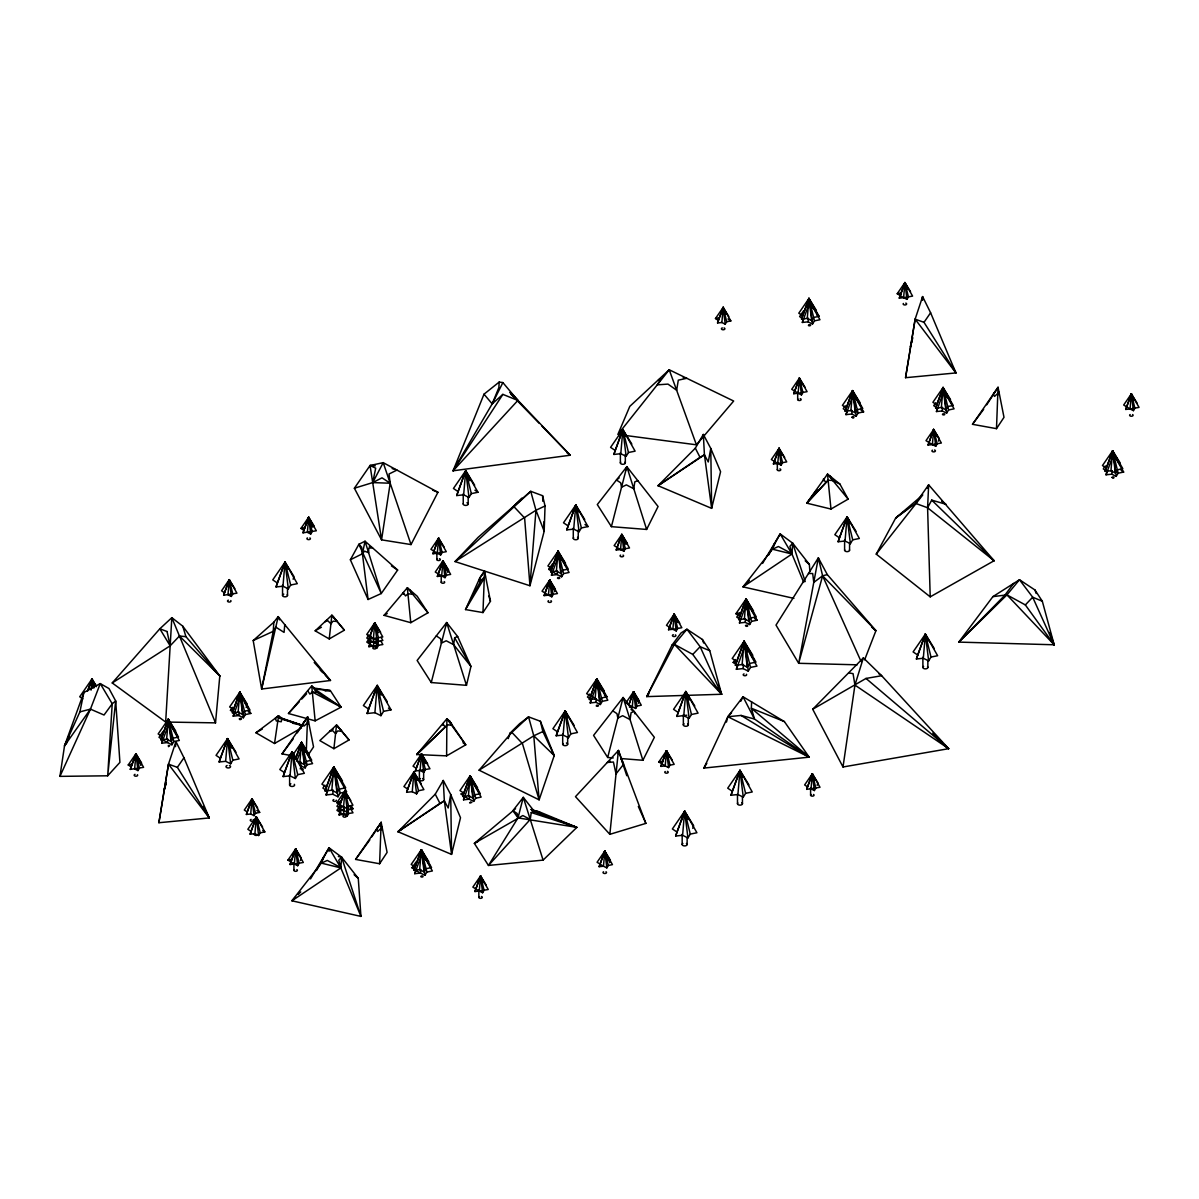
<?xml version="1.0" encoding="UTF-8"?>
<svg xmlns="http://www.w3.org/2000/svg" width="1199" height="1199" viewBox="0 0 1199 1199"><rect width="100%" height="100%" fill="white"/><g stroke="black" fill="none" stroke-linecap="round" stroke-linejoin="round"><path stroke-width="1.5" d="M446.613 755.865L446.897 718.756L416.772 754.531L446.613 755.865L465.752 744.819L449.415 720.944L446.897 718.756L465.752 744.819L462.979 742.706M545.05 505.963L544.181 531.247L529.958 585.741L455.05 561.567L478.056 537.407L530.737 491.305L542.592 495.697L545.05 505.963L535.968 510.249L455.05 561.567L530.737 491.305L535.968 510.249L544.181 531.247L543.761 521.895M306.315 750.814L307.588 716.867L282.035 753.901L290.608 755.445M379.603 863.745L381.162 822.364L355.593 859.413L379.603 863.745L387.097 852.414L381.162 822.364L371.81 836.827M482.972 612.569L484.531 571.189L479.72 578.158L465.512 609.572L482.972 612.569L490.466 601.239L484.531 571.189L479.72 578.158L481.054 580.301L465.512 609.572L485.49 576.045M996.489 428.657L998.048 387.277L972.494 424.311L996.489 428.657L1003.998 417.327L998.048 387.277L986.732 404.797M751.608 701.925L751.338 708.234L754.471 719.01L809.16 757.154L703.903 768.079L727.853 716.717L743.035 696.769L784.401 721.603L809.16 757.154L727.853 716.717L726.459 722.083M930.214 596.847L927.591 507.762L928.655 484.816L994.091 560.742L930.214 596.847L876.244 554.118L895.713 517.998L922.795 494.917L876.244 554.118M499.189 382.061L484.006 394.186L453.087 470.787L517.878 400.436L502.876 382.586L499.189 382.061L498.874 387.592L492.189 403.868L453.087 470.787L570.214 455.23L510.444 392.508M165.657 722.038L171.832 617.68L182.758 626.178L219.807 675.966L215.52 722.862L165.657 722.038L112.241 682.965L159.842 628.786L171.832 617.68L215.52 722.862M273.837 622.206L273.237 631.333L261.637 689.02L330.519 680.492L278.183 616.631L273.837 622.206L253.199 640.536L261.637 689.02L278.183 616.631L279.532 619.868M762.579 563.41L780.144 533.885L792.689 543.177L791.969 554.013L803.75 582.429M535.968 510.249L529.958 585.741L524.622 518.013L514.056 506.787L512.033 507.806L521.82 498.125M91.034 690.129L91.978 678.994L96.475 686.248M225.637 761.305L219.132 762.009L220.346 758.263L216.045 755.355L227.57 738.644L232.846 760.196L230.658 763.793L225.637 761.305L227.57 738.644L236.008 752.268M246.2 707.515L247.279 704.203L239.83 692.168L238.121 712.176L242.558 714.379L244.491 711.202L250.006 710.078L239.83 692.168L229.653 706.93L233.445 709.493L232.381 712.806L239.245 712.011L238.946 715.563L243.382 717.751L245.33 714.574L239.83 692.168L233.445 709.493M240.34 699.212L240.654 695.555L243.457 700.066M250.711 813.986L246.38 814.466L247.189 811.963L244.326 810.029L252 798.894L255.537 813.252L254.068 815.65L250.711 813.986L252 798.894L257.635 807.961M254.922 833.68L250.126 834.189L251.011 831.417L247.848 829.288L256.346 816.954L260.243 832.855L258.624 835.508L254.922 833.68L256.346 816.954L262.566 827.01M282.964 586.221L276.055 586.955L277.344 582.969L272.758 579.881L285.017 562.106L290.653 585.022L288.315 588.859L282.964 586.221L285.017 562.106L293.995 576.599L293.141 579.252M314.288 526.346L308.668 517.264L307.379 532.371L310.721 534.02L312.19 531.622L308.668 517.264L300.979 528.399L303.842 530.333L303.032 532.836L316.341 530.782L308.668 517.264L303.842 530.333M290.038 775.843L283.129 776.592L284.418 772.591L279.832 769.518L292.106 751.743L297.727 774.659L295.389 778.496L290.038 775.843L292.106 751.743L301.084 766.221L300.215 768.889M293.425 754.141L301.563 742.331L311.74 760.241L306.24 761.365L304.291 764.542L299.855 762.339L301.563 742.331L309.012 754.366M294.355 864.059L290.023 864.524L295.643 848.952L303.332 862.471L294.355 864.059L287.955 860.088L295.643 848.952L299.165 863.31L297.697 865.708L294.355 864.059L295.643 848.952L301.264 858.034L300.454 860.537M342.509 780.954L333.817 766.91L331.823 790.276L336.994 792.839L339.272 789.122L345.702 787.818L333.817 766.91L321.932 784.146L326.368 787.129L325.109 790.995L333.142 790.081L332.782 794.233L337.968 796.78L340.231 793.079L333.817 766.91L326.368 787.129M348.594 806.088L352.941 805.203L344.907 791.085L343.573 806.867L347.066 808.591L348.594 806.088L344.907 791.085L336.889 802.716L343.573 806.867L339.032 807.347L344.907 791.085L350.797 800.572M343.918 806.912L343.618 810.434L347.125 812.158L348.654 809.655L347.83 806.313M347.83 810.359L348.654 813.701L347.125 816.204L343.618 814.481L344.068 809.22M373.414 638.602L368.887 639.097L374.762 622.821L382.796 636.954L373.414 638.602L366.744 634.466L374.762 622.821L378.449 637.838L376.921 640.341L373.414 638.602L374.762 622.821L380.638 632.308M377.685 638.063L378.509 641.39L376.966 643.908L373.474 642.169L373.773 638.662M377.28 640.446L378.509 645.452L376.966 647.955L373.474 646.216L373.773 642.709M374.897 712.686L367.089 713.525L368.558 709.029L363.387 705.537L377.22 685.498L383.56 711.352L380.922 715.668L374.897 712.686L377.22 685.498L387.337 701.835M412.246 791.7L406.611 792.314L407.66 789.062L403.928 786.544L413.925 772.066L418.496 790.74L416.593 793.858L412.246 791.7L413.925 772.066L421.239 783.876M437.305 553.279L432.974 553.758L438.594 538.171L446.283 551.69L437.305 553.279L430.921 549.322L438.594 538.171L442.131 552.544L440.662 554.942L437.305 553.279L438.594 538.171L444.229 547.254M441.667 576L437.335 576.464L442.956 560.892L450.644 574.411L441.667 576L435.267 572.028L442.956 560.892L446.478 575.265L445.009 577.663L441.667 576L442.956 560.892L448.576 569.975L447.767 572.478M463.653 494.812L456.729 495.562L458.018 491.56L453.447 488.473L465.707 470.697L471.327 493.628L468.989 497.45L463.653 494.812L465.707 470.697L474.684 485.19M477.592 787.833L470.143 775.813L468.434 795.821L472.856 798.009L474.804 794.832L480.304 793.708L470.143 775.813L459.966 790.561L463.758 793.124L462.694 796.436L469.558 795.641L469.259 799.193L473.695 801.397L475.628 798.219L470.143 775.813L463.758 793.124M470.503 784.686L470.967 779.2L478.416 791.22M479.27 891.082L474.939 891.546L480.559 875.974L488.233 889.493L479.27 891.082L472.871 887.11L480.559 875.974L484.081 890.332L482.612 892.73L479.27 891.082L480.559 875.974L486.18 885.057M548.453 595.154L544.121 595.618L549.741 580.046L557.43 593.565L548.453 595.154L542.053 591.182L549.741 580.046L553.264 594.404L551.795 596.802L548.453 595.154L549.741 580.046L555.362 589.129L554.552 591.632M573.707 529.134L566.797 529.883L568.086 525.881L563.5 522.794L575.775 505.019L581.395 527.935L579.057 531.771L573.707 529.134L575.775 505.019L584.737 519.512M563.11 735.047L556.201 735.796L557.49 731.795L552.919 728.707L565.179 710.932L570.799 733.863L568.461 737.685L563.11 735.047L565.179 710.932L574.156 725.425M595.109 698.927L589.368 699.542L596.817 678.919L602.318 701.325L600.369 704.502L595.933 702.314L596.233 698.747L586.641 693.666L596.817 678.919L606.994 696.829L601.478 697.938L599.545 701.115L595.109 698.927L596.817 678.919L604.266 690.954M620.797 453.702L613.873 454.436L615.162 450.449L610.591 447.362L622.851 429.587L628.471 452.503L626.133 456.339L620.797 453.702L622.851 429.587L631.828 444.08M620.542 549.562L616.211 550.026L621.831 534.454L629.52 547.973L620.542 549.562L614.143 545.59L621.831 534.454L625.353 548.812L623.885 551.21L620.542 549.562L621.831 534.454L627.452 543.537M608.298 865.483L612.449 864.629L604.776 851.125L603.487 866.233L606.829 867.881L608.298 865.483L604.776 851.125L597.087 862.261L603.487 866.233L599.14 866.697L604.776 851.125L610.396 860.193L609.587 862.695M638.408 703.288L639.217 700.786L633.597 691.703L632.308 706.811L635.65 708.459L637.119 706.061L633.597 691.703L626.867 701.445M672.864 629.295L668.532 629.76L674.153 614.188L681.841 627.706L672.864 629.295L666.479 625.323L674.153 614.188L677.675 628.546L676.221 630.944L672.864 629.295L674.153 614.188L679.788 623.27M670.016 765.172L674.183 764.333L666.494 750.814L665.205 765.921L668.562 767.585L670.016 765.172L666.494 750.814L658.821 761.95L665.205 765.921L660.874 766.386L666.494 750.814L672.129 759.896M694.806 706.061L685.828 691.568L683.775 715.683L689.11 718.321L691.448 714.484L685.828 691.568L673.568 709.343L678.139 712.431L676.85 716.417L686.847 715.203M721.873 322.501L717.542 322.966L718.351 320.463L715.488 318.529L723.162 307.394L726.684 321.752L725.23 324.165L721.873 322.501L723.162 307.394L728.782 316.476M682.591 835.283L675.666 836.033L676.97 832.031L672.384 828.959L684.644 811.183L690.279 834.099L687.941 837.936L682.591 835.283L684.644 811.183L693.622 825.661L692.767 828.329M753.542 610.98L746.093 598.96L744.384 618.969L748.82 621.157L750.754 617.98L756.269 616.856L746.093 598.96L735.916 613.708L739.708 616.271L738.644 619.583L745.508 618.789L745.208 622.356L749.645 624.544L751.578 621.367L746.093 598.96L739.708 616.271M746.288 609.662L746.917 602.348L757.094 620.243L751.578 621.367M752.807 655.298L744.099 641.255L742.106 664.621L747.292 667.184L749.555 663.467L755.984 662.163L744.099 641.255L732.214 658.491L736.651 661.473L735.407 665.34L743.425 664.426L743.08 668.577L748.251 671.125L750.514 667.423L744.099 641.255L736.651 661.473M737.91 794.517L731 795.252L732.289 791.265L727.718 788.178L739.978 770.402L745.598 793.318L743.26 797.155L737.91 794.517L739.978 770.402L748.955 784.895M777.761 463.488L773.415 463.953L779.05 448.381L786.724 461.9L777.761 463.488L771.362 459.517L779.05 448.381L782.572 462.739L781.104 465.137L777.761 463.488L779.05 448.381L784.671 457.463M798.114 393.257L793.783 393.722L799.403 378.15L807.092 391.668L798.114 393.257L791.73 389.285L799.403 378.15L802.925 392.508L801.472 394.921L798.114 393.257L799.403 378.15L805.024 387.232M816.414 310.466L808.965 298.446L807.257 318.454L811.693 320.643L813.626 317.465L819.142 316.341L808.965 298.446L798.789 313.194L802.596 315.757L801.517 319.069L808.396 318.275L808.081 321.827L812.517 324.03L814.466 320.837L808.965 298.446L802.596 315.757M817.133 785.36L817.943 782.857L812.322 773.775L811.034 788.882L814.376 790.546L815.845 788.148L812.322 773.775L804.634 784.925L807.512 786.859L806.702 789.362L820.011 787.293L812.322 773.775L807.512 786.859M846.224 407.945L842.417 405.382L852.594 390.634L858.094 413.026L856.161 416.203L851.725 414.015L852.024 410.463L845.145 411.257L852.594 390.634L860.043 402.654M852.954 399.492L853.433 394.006L860.882 406.026M845.025 541.019L838.116 541.768L839.405 537.781L834.834 534.694L847.094 516.919L852.714 539.835L850.376 543.672L845.025 541.019L847.094 516.919L856.071 531.397M903.611 297.697L899.28 298.161L904.9 282.589L912.589 296.108L903.611 297.697L897.227 293.725L904.9 282.589L908.437 296.947L906.969 299.345L903.611 297.697L904.9 282.589L910.536 291.672M932.387 444.604L928.056 445.084L933.676 429.497L941.365 443.016L932.387 444.604L926.003 440.647L933.676 429.497L937.198 443.87L935.745 446.268L932.387 444.604L933.676 429.497L939.297 438.579L938.487 441.082M950.522 399.582L943.073 387.547L941.365 407.555L945.801 409.758L947.75 406.566L953.25 405.457L943.073 387.547L932.897 402.309L936.704 404.857L935.625 408.185L942.504 407.39L942.189 410.942L946.625 413.13L948.574 409.953L943.073 387.547L936.704 404.857M923.305 658.251L916.396 659L917.685 654.999L913.098 651.926L925.373 634.136L930.994 657.067L928.655 660.889L923.305 658.251L925.373 634.136L934.336 648.629M1120.091 462.814L1112.642 450.794L1110.933 470.802L1115.37 472.991L1117.318 469.813L1122.819 468.689L1112.642 450.794L1102.466 465.542L1106.272 468.105L1105.193 471.417L1112.072 470.622L1111.773 474.175L1116.194 476.378L1118.142 473.185L1112.642 450.794L1106.272 468.105M1113.167 457.823L1113.481 454.166L1119.986 464.687M1130.072 408.979L1125.741 409.444L1131.361 393.872L1139.05 407.39L1130.072 408.979L1123.688 405.007L1131.361 393.872L1134.898 408.245L1133.43 410.643L1130.072 408.979L1131.361 393.872L1136.997 402.954M284.762 624.649L284.073 632.398L275.785 627.137L273.237 631.333L253.199 640.536M175.489 746.647L175.953 741.596L183.957 757.768L209.27 817.943L158.897 822.724L168.489 764.168L175.953 741.596M922.286 299.945L922.601 296.588L930.604 312.759L955.918 372.934L905.545 377.7L915.137 319.159L922.601 296.588L922.601 300.23M609.841 834.324L618.429 750.484L575.49 796.646L609.841 834.324L645.871 823.383L618.429 750.484L618.429 754.126M329.23 638.932L331.883 615.192L344.383 630.179L329.23 638.932L315.172 630.824L331.883 615.192L344.383 630.179M333.892 748.701L336.544 724.96L349.044 739.948L333.892 748.701L319.833 740.592L336.544 724.96L349.044 739.948M479.3 581.47L479.72 578.158M454.646 637.733L470.937 666.434L453.642 644.657L454.646 637.733L457.673 636.579L470.937 666.434L466.471 685.333L431.25 682.546L417.132 660.454L446.672 622.566L457.673 636.579M531.217 809.355L534.289 811.363L523.289 797.35L517.998 817.898L488.458 865.453L530.258 819.442L531.247 812.517L534.289 811.363L576.869 827.385L543.087 860.118L488.458 865.453L474.354 843.362L515.57 808.666M280.026 718.666L281.915 718.276L281.24 721.768L276.28 720.959L275.41 718.126L278.603 715.743L255.927 732.769L274.526 743.5L278.603 715.743L281.915 718.276L302.972 725.47M843.002 766.985L854.932 685.094L863.37 657.876L881.655 675.726L948.664 748.686L843.002 766.985L812.712 709.253L863.37 657.876M59.95 776.367L64.521 745.823L83.855 692.527L100.251 683.595L109.004 688.556L115.689 700.98L119.915 762.384L107.685 775.798L59.95 776.367L90.45 709.134L100.251 683.595L112.226 703.783L107.685 775.798L115.689 700.98L112.226 703.783L104.028 715.024L90.45 709.134L79.913 711.861L64.521 745.823L66.799 742.885M158.897 822.724L168.489 764.168L177.362 767.345L209.27 817.943L203.44 806.507M905.545 377.7L915.137 319.159L924.009 322.336L955.918 372.934L952.591 366.399M79.913 711.861L83.855 692.527M354.379 488.233L372.724 482.598L375.692 468.18L370.056 465.497L354.379 488.233L381.567 539.85L411.017 544.571L437.95 492.264L383.2 462.649L370.056 465.497L381.567 539.85L390.185 483.227L389.031 474.01L396.959 470.083L392.163 468.569M350.363 559.783L362.413 553.758L365.036 541.214L397.633 570.05L381.267 593.52L368.078 599.5L350.363 559.783L358.876 544.286L365.036 541.214L381.267 593.52L358.876 544.286L361.618 547.149L368.078 599.5M445.893 625.698L446.672 622.566L466.471 685.333M626.043 469.813L626.837 466.666L658.071 506.503L646.621 529.448L611.4 526.661L597.297 504.569L626.837 466.666L646.621 529.448M431.25 682.546L446.672 622.566M611.4 526.661L626.837 466.666M613.244 757.933L607.683 757.483L623.12 697.503L654.369 737.325L642.904 760.286L620.662 758.517M166.976 724.421L168.34 719.19L175.788 731.21M226.686 742.031L227.57 738.644L239.096 758.922L232.846 760.196M238.466 697.398L239.83 692.168L242.663 698.987M284.088 565.703L285.017 562.106L297.292 583.673L290.653 585.022M307.843 520.426L308.668 517.264L312.789 527.185M291.162 755.34L292.106 751.743L304.366 773.31L297.727 774.659M300.664 745.823L301.563 742.331L304.411 749.15M294.819 852.099L295.643 848.952L298.401 855.561M437.785 541.334L438.594 538.171L441.352 544.796M468.779 781.044L470.143 775.813L473.68 784.341M548.498 584.782L549.741 580.046L553.863 589.968M595.903 682.411L596.817 678.919L601.778 690.849M665.67 753.976L666.494 750.814L669.252 757.438M684.884 695.165L685.828 691.568L698.088 713.135L691.448 714.484M808.051 301.923L808.965 298.446L811.798 305.265M778.226 451.528L779.05 448.381L781.793 454.991M683.715 814.78L684.644 811.183L696.919 832.75L690.279 834.099M798.579 381.312L799.403 378.15L802.161 384.774M846.149 520.516L847.094 516.919L859.353 538.486L852.714 539.835M811.498 776.937L812.322 773.775L815.08 780.399M942.159 391.039L943.073 387.547L945.906 394.366M932.852 432.659L933.676 429.497L936.434 436.121M924.429 637.748L925.373 634.136L937.633 655.718L930.994 657.067M1111.743 454.271L1112.642 450.794L1116.194 459.307M1130.132 398.608L1131.361 393.872L1134.119 400.496M166.166 782.752L163.723 791.655L166.256 782.962M912.814 337.743L910.371 346.646L911.884 341.43M508.256 738.644L509.845 733.368L519.632 723.686L528.549 716.867L540.404 721.273L554.238 755.55L539.13 799.838L479.09 770.178L511.868 732.364L528.549 716.867L533.78 735.811L539.13 799.838L522.434 743.575L511.868 732.364L509.845 733.368M131.096 766.895L128.233 764.962L135.922 753.826L143.595 767.345L130.286 769.398L135.922 753.826L141.542 762.909L140.733 765.412M160.891 739.813L168.34 719.19L178.516 737.085L173.016 738.209L171.067 741.387L166.631 739.198L160.891 739.813L168.34 719.19L171.172 726.009M161.97 736.501L158.163 733.938L168.34 719.19L173.84 741.596L171.907 744.774L167.47 742.571L161.73 743.2L162.794 739.888L159.002 737.325L163.064 731.42M224.453 592.741L221.575 590.807L229.264 579.672L236.937 593.175L223.628 595.244L229.264 579.672L234.884 588.739M234.285 712.865L238.946 715.563L233.206 716.178L234.285 712.865L230.478 710.303L232.516 707.35M381.072 637.373L382.856 640.506L368.947 642.664L369.787 640.041L366.789 638.033L368.797 635.11M381.072 641.42L382.856 644.552L368.947 646.711L369.787 644.103L366.789 642.079L368.797 639.172M332.782 794.233L326.083 794.952L327.342 791.07L322.906 788.088L324.884 785.21M339.931 808.306L343.618 810.434L339.092 810.914L339.931 808.306L336.934 806.283L340.951 800.467M350.318 808.111L353.001 812.817L339.092 814.96L339.931 812.352L336.934 810.329L339.946 805.968M416.218 768.289L413.056 766.161L421.508 753.901L429.961 768.769L415.319 771.032L421.508 753.901L427.698 763.898M414.989 866.997L411.197 864.434L421.374 849.686L426.874 872.078L424.926 875.255L420.489 873.067L420.789 869.515L413.925 870.309L421.374 849.686L428.822 861.706M415.828 870.369L420.489 873.067L414.749 873.681L415.828 870.369L412.021 867.806L416.098 861.916M464.583 796.511L469.259 799.193L463.518 799.823L464.583 796.511L460.791 793.948L463.548 793.378M551.705 568.506L547.913 565.943L558.09 551.195L563.575 573.602L561.642 576.779L557.205 574.591L557.505 571.024L550.641 571.818L558.09 551.195L565.538 563.23M552.544 571.893L557.205 574.591L551.465 575.205L552.544 571.893L548.737 569.33L552.814 563.425M595.933 702.314L590.193 702.929L591.272 699.616L587.465 697.054L589.503 694.101M808.081 321.827L802.341 322.456L803.42 319.129L799.613 316.581L803.69 310.676M745.208 622.356L739.468 622.97L740.547 619.658M743.08 668.577L736.366 669.297L737.625 665.415L733.188 662.433L735.167 659.555M851.725 414.015L845.984 414.629L847.049 411.317L843.257 408.754L845.295 405.802M942.189 410.942L936.449 411.557L937.528 408.245L933.736 405.682L935.76 402.729M1111.773 474.175L1106.033 474.804L1107.097 471.477L1103.305 468.929L1105.328 465.976M90.854 682.276L91.978 678.994L96.355 686.697M166.586 724.301L168.34 719.19L168.834 722.802M228.08 583.089L229.264 579.672L231.317 584.632M237.492 698.987L239.83 692.168L242.558 714.379M283.893 565.388L285.017 562.106L287.82 568.821M226.386 742.076L227.57 738.644L231.497 748.131M250.831 802.311L252 798.894L259.688 812.397L255.537 813.252M255.237 820.206L256.346 816.954L264.844 831.911L260.243 832.855M290.413 756.659L292.106 751.743L294.894 758.457M300.409 745.748L301.563 742.331L307.064 764.737L305.131 767.915L300.694 765.726L300.994 762.174L299.855 762.339M294.474 852.384L295.643 848.952L296.078 852.129M373.713 625.893L374.762 622.821L377.64 629.745M374.328 693.921L377.22 685.498L391.054 709.823L383.56 711.352M437.425 541.603L438.594 538.171L440.662 554.942M441.202 566.048L442.956 560.892L447.077 570.829M419.845 758.757L421.508 753.901L425.48 763.463M467.805 782.632L470.143 775.813L472.856 798.009M556.336 556.306L558.09 551.195L568.266 569.105L562.751 570.214L560.817 573.392L556.381 571.204L558.09 551.195L560.922 558.015M547.973 585.187L549.741 580.046L551.795 596.802M621.726 432.869L622.851 429.587L635.11 451.154L628.471 452.503M620.063 539.595L621.831 534.454L625.953 544.376M563.485 715.863L565.179 710.932L577.438 732.514L570.799 733.863M721.993 310.826L723.162 307.394L730.85 320.912L726.684 321.752M595.648 682.336L596.817 678.919L599.545 701.115M631.828 696.844L633.597 691.703L641.285 705.222L637.119 706.061M603.007 856.266L604.776 851.125L608.897 861.047M807.212 303.557L808.965 298.446L811.693 320.643M684.704 694.85L685.828 691.568L689.32 699.976M665.325 754.246L666.494 750.814L668.562 767.585M777.866 451.813L779.05 448.381L781.104 465.137M681.272 821.03L682.396 817.748M683.52 814.466L684.644 811.183L688.136 819.576M851.44 394.036L852.594 390.634L862.77 408.529L857.27 409.653L855.322 412.831L850.885 410.628L852.594 390.634L856.146 399.147M903.147 287.73L904.9 282.589L907.658 289.214M738.854 773.685L739.978 770.402L752.238 791.969L745.598 793.318M845.969 520.201L847.094 516.919L849.881 523.633M941.904 390.964L943.073 387.547L943.568 391.159M932.507 432.929L933.676 429.497L935.745 446.268M924.234 637.433L925.373 634.136L928.161 640.865M1129.608 399.027L1131.361 393.872L1131.796 397.064M1111.473 454.196L1112.642 450.794L1115.37 472.991M87.797 690.594L91.978 678.994L94.781 685.723M130.286 769.398L135.922 753.826L140.043 763.748M161.73 743.2L169.179 722.577L176.628 734.597M223.628 595.244L229.264 579.672L232.786 594.03L231.317 596.428L227.975 594.779L229.264 579.672L231.317 596.428M276.055 586.955L285.017 562.106L288.315 588.859M232.381 712.806L239.83 692.168M233.206 716.178L240.654 695.555L250.831 713.45L245.33 714.574M219.132 762.009L227.57 738.644L230.658 763.793M303.032 532.836L308.668 517.264L309.087 520.441M246.38 814.466L252 798.894L254.068 803.855M250.126 834.189L256.346 816.954L259.014 823.368M283.129 776.592L292.106 751.743L295.389 778.496M295.359 759.522L301.563 742.331L302.058 745.943M296.812 761.185L302.403 745.718L309.852 757.738M368.887 639.097L374.762 622.821L376.921 640.341M368.947 642.664L371.3 636.144M290.023 864.524L295.643 848.952L297.697 865.708M368.947 646.711L370.701 641.825M325.109 790.995L333.817 766.91L337.878 776.682M326.083 794.952L334.791 770.852L340.591 780.219M367.089 713.525L377.22 685.498L381.222 695.12M339.032 807.347L344.907 791.085L347.785 797.994M339.092 810.914L340.861 806.028M432.974 553.758L438.594 538.171M339.092 814.96L340.861 810.089M456.729 495.562L465.707 470.697L477.966 492.264L471.327 493.628M437.335 576.464L442.956 560.892L443.39 564.085M406.611 792.314L413.925 772.066L423.906 789.631L418.496 790.74M415.319 771.032L421.508 753.901L425.39 769.698L423.772 772.351L420.085 770.522L421.508 753.901L423.772 772.351M413.925 870.309L421.374 849.686L431.55 867.581L426.035 868.705L424.101 871.883L419.665 869.695L421.374 849.686L425.615 859.908M414.749 873.681L422.198 853.059L429.647 865.079M462.694 796.436L470.143 775.813M463.518 799.823L470.967 779.2L481.144 797.095L475.628 798.219M550.641 571.818L558.09 551.195L560.817 573.392M566.797 529.883L575.775 505.019L588.035 526.586L581.395 527.935M544.121 595.618L549.741 580.046L549.741 585.322M551.465 575.205L558.914 554.582L566.363 566.602M613.873 454.436L622.851 429.587L625.653 436.301M474.939 891.546L480.559 875.974L483.302 882.584M616.211 550.026L621.831 534.454L623.885 551.21M556.201 735.796L565.179 710.932L567.966 717.661M717.542 322.966L723.162 307.394L725.92 314.018M589.368 699.542L596.817 678.919M590.193 702.929L597.027 684.015M628.591 705.552L633.597 691.703L637.718 701.625M668.532 629.76L674.153 614.188L677.6 622.461M599.14 866.697L604.776 851.125L605.195 854.302M801.517 319.069L808.965 298.446M802.341 322.456L809.79 301.818L817.238 313.853M676.85 716.417L685.828 691.568L689.11 718.321M793.783 393.722L799.403 378.15L799.838 381.342M660.874 766.386L666.494 750.814M773.415 463.953L779.05 448.381M738.644 619.583L746.093 598.96L750.334 609.182M739.468 622.97L746.917 602.348L748.88 607.069M735.407 665.34L744.099 641.255L748.161 651.027M675.666 836.033L684.644 811.183L687.941 837.936M736.366 669.297L745.074 645.197L747.007 648.329M845.145 411.257L852.594 390.634L855.322 412.831M845.984 414.629L853.433 394.006L863.61 411.901L858.094 413.026M899.28 298.161L904.9 282.589L906.969 299.345M731 795.252L739.978 770.402L742.766 777.117M838.116 541.768L847.094 516.919L847.543 520.306M935.625 408.185L943.073 387.547L945.801 409.758M936.449 411.557L943.898 390.934L951.347 402.954M928.056 445.084L933.676 429.497M806.702 789.362L812.322 773.775L812.757 776.967M916.396 659L925.373 634.136L928.655 660.889M1125.741 409.444L1131.361 393.872L1133.43 410.643M1105.193 471.417L1112.642 450.794M1106.033 474.804L1113.481 454.166L1123.643 472.076L1118.142 473.185M87.497 691.164L91.978 678.994L94.136 687.806M277.344 582.969L285.017 562.106M220.346 758.263L227.57 738.644M247.189 811.963L252 798.894L254.068 815.65M251.011 831.417L256.346 816.954L258.624 835.508M284.418 772.591L292.106 751.743M295.838 757.918L301.563 742.331L304.291 764.542M368.558 709.029L377.22 685.498L380.922 715.668M458.018 491.56L465.707 470.697L469.903 480.784M407.66 789.062L413.925 772.066L417.402 780.429M568.086 525.881L575.775 505.019L578.562 511.748M615.162 450.449L622.851 429.587L623.315 432.974M557.49 731.795L565.179 710.932L565.628 714.319M718.351 320.463L723.162 307.394L725.23 324.165M629.415 707.125L632.308 706.811L628.786 704.772L633.597 691.703L634.031 694.88M678.139 712.431L685.828 691.568M676.97 832.031L684.644 811.183M732.289 791.265L739.978 770.402L743.26 797.155M839.405 537.781L847.094 516.919L850.376 543.672M917.685 654.999L925.373 634.136M308.548 721.723L307.618 724.241L307.364 722.967L304.126 725.98L302.673 724.106L305.16 720.629M382.121 827.22L381.192 829.753L380.937 828.464L377.685 831.477L376.246 829.618L378.734 826.126M999.007 392.133L998.078 394.666L997.823 393.377L994.585 396.389L993.132 394.531L995.62 391.039M864.644 659.81L875.929 630.674L827.295 574.591L818.347 557.835L776.008 625.099L798.684 663.302L857.165 664.816M927.322 488.128L928.655 484.816L915.601 503.385L895.713 517.998L907.598 508.916M661.683 763.883L662.972 761.11L658.821 761.95M900.089 295.658L901.378 292.886L897.227 293.725M69.302 735.976L64.521 745.823L90.45 709.134M687.911 695.33L721.603 694.266L709.763 650.727L702.404 639.472L686.922 629.22L681.062 632.952L672.084 645.002L646.726 696.619L684.164 695.435M740.757 701.31L743.035 696.769L754.471 719.01L741.087 715.443L727.853 716.717L731.555 712.731M484.006 394.186L492.189 403.868L502.876 382.586M322.816 858.244L323.535 857.735L321.317 863.115L291.912 900.794L360.944 916.411L358.276 878.357L341.58 857.105L329.036 847.798L316.476 870.549M372.724 482.598L382.016 477.831L390.185 483.227L372.724 482.598L383.2 462.649L411.017 544.571M672.084 645.002L674.393 644.358L721.603 694.266L700.141 646.696L686.922 629.22L674.393 644.358L646.726 696.619L648.929 693.681M931.713 500.118L994.091 560.742L927.591 507.762L931.713 500.118L946.041 504.314L941.68 501.197M435.252 794.203L443.255 780.444L450.719 794.502L460.506 817.733L451.558 854.392L397.978 831.731L435.252 794.203L439.958 803.36L397.978 831.731L402.369 828.479M695.33 448.171L703.333 434.428L710.782 448.471L720.584 471.702L711.636 508.361L658.056 485.7L695.33 448.171L700.021 457.329L658.056 485.7L660.979 483.542M310.526 878.912L329.036 847.798L340.861 867.926L360.944 916.411L341.58 857.105L338.328 856.506M137.975 770.597L139.444 768.184L135.922 753.826L134.633 768.934L137.975 770.597L135.922 753.826L136.341 757.004M703.903 768.079L706.811 763.373M297.262 732.859L307.588 716.867L313.538 746.917L307.903 755.415M369.832 839.899L355.593 859.413M453.087 470.787L502.876 394.381L517.878 400.436L509.875 392.553M768.544 555.137L780.144 533.885L791.969 554.013L743.005 586.881L793.888 598.376M177.362 767.345L183.957 757.768M924.009 322.336L930.604 312.759M839.899 484.051L832.81 480.499L828.134 480.214L806.792 503.16L827.535 474.085L839.899 484.051L848.143 499.129L830.967 509.05L806.792 503.16L816.894 489.672M92.443 682.381L91.978 678.994L79.719 696.769L82.776 698.822M238.616 698.507L240.654 695.555L242.618 700.291M739.798 612.674L736.741 617.095L739.273 618.804M282.035 753.901L293.17 738.944M972.494 424.311L983.63 409.354M1013.62 583.463L1004.627 595.498L958.795 642.109L1054.161 644.777L1042.321 601.239L1034.962 589.983L1019.48 579.731L992.892 596.637L958.795 642.109L1006.95 594.869L1019.48 579.731L1032.684 597.207L1054.161 644.777L1006.95 594.869L992.892 596.637M531.067 809.58L539.505 811.933L576.869 827.385L517.998 817.898L512.902 810.674L523.289 797.35L543.087 860.118M362.413 553.758L364.541 551.135L368.618 552.754L368.752 548.123L372.574 547.883L369.367 546.489M239.38 718.576C238.646 720.824 243.607 718.801 240.444 718.276M288.449 713.51L311.725 685.903L314.243 688.076L330.339 690.594L341.101 707.14L315.157 720.854L288.449 713.51L299.345 701.7M384.07 615.342L407.345 587.735L417.177 596.233L427.953 612.779L410.777 622.686L384.07 615.342L387.217 613.528M696.424 444.814L733.668 401.036L669.222 369.772L629.805 406.356L617.86 434.473L669.222 369.772L696.424 444.814L625.174 435.432M809.895 571.683L809.37 564.444L792.689 543.177L789.901 546.354L791.969 554.013L772.426 549.202L743.005 586.881L749.33 580.541M806.792 503.16L828.134 480.214M301.773 699.062L306.614 693.816M179.445 636.01L219.807 675.966L185.935 636.669L179.445 636.01L170.153 645.826L112.241 682.965M674.393 644.358L692.782 654.414L700.141 646.696L709.763 650.727M1006.95 594.869L1025.34 604.925L1032.684 597.207L1042.321 601.239M295.688 897.002L291.912 900.794L340.861 867.926L341.58 857.105L338.792 860.268L340.861 867.926L321.317 863.115L327.297 860.432L340.636 867.536M298.221 894.469L300.739 891.936M447.497 724.885L416.772 754.531L447.497 724.885L452.158 725.17L449.415 720.944L452.158 725.17M481.054 580.301L484.306 577.289M492.189 403.868L502.876 394.381M312.325 692.018L341.101 707.14L316.986 692.303L312.325 692.018L309.897 694.101L307.648 690.744M619.119 477.981L616.436 480.005L620.677 482.807L621.547 487.229L626.373 484.876L633.791 488.757L634.796 481.848L637.823 480.679M773.925 544.331L774.644 543.806L772.426 549.202L778.406 546.519L791.745 553.608M402.504 828.539L397.978 831.731L444.349 800.842L443.255 780.444M327.447 619.973L324.929 621.696L327.867 620.782L330.924 623.825L333.037 621.187L337.084 621.442L333.052 616.466M333.367 728.887L329.59 731.465L332.528 730.551L335.585 733.593L337.698 730.955L341.76 731.21L337.713 726.234M540.404 721.273L542.862 731.525L533.78 735.811L479.09 770.178M808.711 324.719C807.047 326.653 812.667 325.708 809.88 324.569M596.562 705.192C594.899 707.125 600.519 706.181 597.731 705.057M658.056 485.7L704.427 454.826L703.333 434.428M878.897 673.793L881.655 675.726L866.008 678.439L812.712 709.253M530.258 819.442L522.839 815.545L474.354 843.362L477.697 841.743M315.172 630.824L321.407 627.227M255.927 732.769L262.341 729.067M274.526 743.5L301.548 727.898M700.021 457.329L704.427 454.826L708.264 461.975L710.782 448.471L711.636 508.361L704.427 454.826M439.958 803.36L444.349 800.842L448.186 807.991L450.719 794.502L451.558 854.392L444.349 800.842M943.073 413.715C940.645 415.259 946.416 415.394 944.272 413.76M558.09 577.363C555.647 578.832 561.417 579.087 559.274 577.408M168.355 745.358L168.519 746.632L169.778 745.523M421.374 875.855C418.931 877.308 424.701 877.563 422.573 875.884M658.476 379.753L661.039 378.764L657.262 384.849L667.978 384.1L676.641 390.245L678.304 380.158L686.802 378.299L683.175 377.715M610.396 761.275L607.293 762.459L613.423 762.024L616.031 773.88L623.615 764.258L621.247 758.442L622.221 761.935M827.295 574.591L822.604 575.82L813.776 582.399L812.682 573.527L808.486 573.497M715.488 318.529L718.246 317.975M814.466 320.837L819.966 319.728L809.79 301.818L812.517 324.03M300.979 528.399L305.131 527.56M948.574 409.953L954.074 408.829L943.898 390.934L946.625 413.13M548.737 569.33L551.495 568.776M563.575 573.602L569.09 572.478L558.914 554.582L561.642 576.779M230.478 710.303L233.235 709.748M735.916 613.708L738.659 613.154M746.392 625.069C743.41 625.953 748.805 627.377 747.517 625.293M173.84 741.596L179.355 740.472L169.179 722.577L171.907 744.774M128.233 764.962L132.4 764.123M733.188 662.433L736.396 661.773M750.514 667.423L756.959 666.104L745.074 645.197L748.251 671.125M602.318 701.325L607.818 700.201L597.642 682.306L600.369 704.502M307.064 764.737L312.579 763.613L302.403 745.718L305.131 767.915M340.231 793.079L346.676 791.76L334.791 770.852L337.968 796.78M336.889 802.716L341.235 801.831M348.654 809.655L353.001 808.77L351.217 805.623M287.955 860.088L292.121 859.248M412.021 867.806L414.779 867.252M426.874 872.078L432.374 870.954L422.198 853.059L424.926 875.255M325.139 691.029L330.339 690.594L314.498 688.96L314.243 688.076M470.742 801.906L469.618 802.91L471.851 802.461M535.953 811.753L539.505 811.933L532.416 810.164M370.056 465.497L375.287 465.841M848.592 672.879L853.059 673.643L854.932 685.094L948.664 748.686L944.692 744.789M292.436 723.147L302.972 725.65L277.389 717.092M301.459 769.698L303.107 769.503L302.762 768.544M281.795 719.19L302.972 725.53M531.247 812.517L576.869 827.385L533.165 811.273M915.601 503.385L927.591 507.762M432.719 490.196L437.95 492.264M784.401 721.603L751.338 708.234L809.16 757.154L741.087 715.443M453.642 644.657L446.223 640.776L441.397 643.114L440.513 638.707L436.286 635.89M369.787 640.041L373.474 642.169M369.787 644.103L373.474 646.216M339.931 812.352L343.618 814.481M162.794 739.888L167.47 742.571L167.77 739.019L166.631 739.198L168.34 719.19L171.067 741.387M631.049 709.508L634.106 711.517L631.079 712.671L630.074 719.595L622.656 715.713L617.83 718.051L616.96 713.645L612.719 710.827M391.429 565.928L397.633 570.05M512.902 810.674L517.129 813.492L517.998 817.898M1121.125 470.368L1123.643 472.076M816.609 314.633L819.142 316.341M727.973 318.979L730.85 320.912M861.077 410.193L863.61 411.901M754.561 618.534L757.094 620.243M584.977 524.533L588.035 526.586M474.924 490.211L477.966 492.264M625.908 702.839L628.786 704.772M604.461 695.12L606.994 696.829M388.461 708.084L391.054 709.823M248.298 711.741L250.831 713.45M350.003 806.747L353.001 808.77M256.826 810.464L259.688 812.397M262.731 830.487L264.844 831.911M341.101 707.14L314.498 688.96L316.986 692.303L311.725 685.903L315.157 720.854M567.187 453.087L570.214 455.23L541.813 425.96M945.636 746.467L948.664 748.686L866.008 678.439M871.703 627.107L875.929 630.674L822.604 575.82L818.347 557.835L798.684 663.302L822.604 575.82L861.137 661.593M805.203 560.802L809.37 564.444M354.095 874.715L358.276 878.357M989.969 556.965L994.091 560.742M533.78 735.811L554.238 755.55L542.862 731.525M932.792 733.114L942.054 742.196M320.148 670.031L322.741 672.639M325.334 675.262L330.519 680.492L314.213 662.507M510.819 394.036L514.686 398.023M517.279 400.691L539.22 423.307M209.825 665.085L219.807 675.966M551.885 752.717L554.238 755.55M848.143 499.129L827.535 474.085L830.967 509.05M427.953 612.779L407.345 587.735L410.777 622.686M915.137 319.159L955.918 372.934L952.486 366.474M168.489 764.168L209.27 817.943L203.245 806.642M1025.34 604.925L1054.161 644.777L1049.814 632.398M692.782 654.414L721.603 694.266L718.501 685.423M825.706 482.283L823.458 478.926L823.638 480.694M445.069 726.969L442.821 723.596L443.001 725.365M607.683 757.483L593.58 735.392L623.12 697.503L642.904 760.286M749.705 606.859L754.366 614.368M749.9 653.005L753.766 659.24M605.09 694.326L597.642 682.306L600.264 688.616M245.315 703.064L248.103 707.575M376.606 629.52L378.389 632.667M1051.793 639.681L1054.161 644.777M718.456 687.477L721.603 694.266M638.333 806.477L645.871 823.383M1115.445 458.902L1113.481 454.166L1116.194 476.378M943.898 390.934L946.521 397.244M855.397 398.742L853.433 394.006L856.161 416.203M809.79 301.818L812.412 308.128M745.074 645.197L747.786 651.746M558.914 554.582L560.218 557.73M472.931 783.921L470.967 779.2L473.695 801.397M422.198 853.059L424.161 857.795M334.791 770.852L337.504 777.402M302.403 745.718L305.026 752.028M169.179 722.577L171.142 727.298M1034.962 589.983L1036.191 593.505M702.404 639.472L703.648 643.009M618.429 750.484L626.777 775.708M792.689 543.177L805.218 581.56M488.802 595.993L490.466 601.239M182.758 626.178L185.935 636.669M409.863 589.908L412.621 594.134L407.945 593.85L405.517 595.933L403.269 592.561L403.449 594.329M746.093 601.868L746.093 598.96L746.572 602.572M674.587 617.365L674.153 614.188L676.221 630.944M414.404 775.618L413.925 772.066L416.593 793.858M799.403 378.15L801.472 394.921M812.322 773.775L814.376 790.546M746.917 602.348L749.645 624.544M746.093 598.96L748.82 621.157M744.099 641.255L747.292 667.184M622.851 429.587L626.133 456.339M633.597 691.703L635.65 708.459M575.775 505.019L579.057 531.771M604.776 851.125L606.829 867.881M565.179 710.932L568.461 737.685M465.707 470.697L468.989 497.45M442.956 560.892L445.009 577.663M480.559 875.974L482.612 892.73M424.101 871.883L421.374 849.686L421.374 852.579M376.546 640.401L376.966 643.908M376.321 642.694L376.966 647.955M344.907 791.085L347.066 808.591M346.481 806.897L347.125 812.158M346.481 810.959L347.125 816.204M308.668 517.264L310.721 534.02M333.817 766.91L336.994 792.839M240.654 695.555L243.382 717.751M91.978 678.994L93.072 687.911M542.592 495.697L542.847 501.317M943.073 387.547L943.073 390.454M927.846 660.634L927.846 667.438M922.885 657.217L922.885 667.438M849.566 543.402L849.566 550.206M847.094 516.919L847.094 520.486M844.606 539.985L844.606 550.206M810.599 787.923L810.599 795.162M797.68 392.283L797.68 399.537M777.327 462.514L777.327 469.753M742.451 796.885L742.451 803.69M737.49 795.177L737.49 803.69M688.301 718.051L688.301 724.87M687.132 837.666L687.132 844.471M683.355 714.649L683.355 724.87M682.171 834.249L682.171 844.471M625.323 454.361L625.323 462.889M620.378 452.667L620.378 462.889M578.248 529.808L578.248 538.321M573.287 528.1L573.287 538.321M567.652 737.415L567.652 744.234M562.691 734.013L562.691 744.234M478.836 890.108L478.836 897.347M468.18 497.18L468.18 504M463.234 493.778L463.234 504M441.232 575.04L441.232 582.279M436.886 552.319L436.886 559.558M423.637 770.942L423.637 779.62M419.395 770.942L419.395 779.62M381.162 822.364L381.162 825.976M329.036 847.798L329.036 851.425M307.588 716.867L307.588 724.076M301.563 742.331L301.563 745.238M295.643 848.952L295.643 852.474M293.92 863.085L293.92 870.324M289.618 774.809L289.618 785.03M287.505 588.589L287.505 595.408M282.544 585.187L282.544 595.408M346.316 815.949A1.709 0.989 0 0 1 344.233 817.148A1.709 0.989 0 0 1 343.454 815.5M257.83 834.639A1.813 1.049 0 0 1 255.177 835.283A1.813 1.049 0 0 1 254.802 833.635M229.399 765.502A2.263 1.304 0 0 1 229.998 767.48A2.263 1.304 0 0 1 226.536 767.48A2.263 1.304 0 0 1 227.136 765.502M336.275 800.168A1.694 0.974 0 0 1 335.21 801.337A1.694 0.974 0 0 1 333.097 800.827A1.694 0.974 0 0 1 333.787 799.568M294.25 784.311A2.473 1.424 0 0 1 293.335 786.274A2.473 1.424 0 0 1 289.948 785.75A2.473 1.424 0 0 1 290.862 783.786M422.573 778.556A2.128 1.229 0 0 1 423.127 780.399A2.128 1.229 0 0 1 419.89 780.399A2.128 1.229 0 0 1 420.444 778.556M253.229 819.561A1.724 0.989 0 0 1 253.109 821.03A1.724 0.989 0 0 1 250.591 820.835A1.724 0.989 0 0 1 251.146 819.397M566.408 742.99A2.473 1.424 0 0 1 567.322 744.954A2.473 1.424 0 0 1 563.935 745.478A2.473 1.424 0 0 1 563.035 743.515M577.513 537.302A2.473 1.424 0 0 1 577.663 539.235A2.473 1.424 0 0 1 574.351 539.49A2.473 1.424 0 0 1 573.617 537.602M466.951 502.756A2.473 1.424 0 0 1 467.955 504.599A2.473 1.424 0 0 1 464.867 505.334A2.473 1.424 0 0 1 463.324 503.625M687.582 723.851A2.473 1.424 0 0 1 687.582 725.875A2.473 1.424 0 0 1 684.074 725.875A2.473 1.424 0 0 1 684.074 723.851M927.516 666.719A2.473 1.424 0 0 1 926.782 668.607A2.473 1.424 0 0 1 923.47 668.353A2.473 1.424 0 0 1 923.62 666.434M849.477 549.846A2.473 1.424 0 0 1 847.094 551.645A2.473 1.424 0 0 1 844.696 549.846M287.175 594.689A2.473 1.424 0 0 1 286.261 596.637A2.473 1.424 0 0 1 282.874 596.113A2.473 1.424 0 0 1 283.788 594.164M741.731 802.686A2.473 1.424 0 0 1 741.866 804.619A2.473 1.424 0 0 1 738.554 804.874A2.473 1.424 0 0 1 737.835 802.985M686.398 843.467A2.473 1.424 0 0 1 686.398 845.49A2.473 1.424 0 0 1 682.905 845.49A2.473 1.424 0 0 1 682.905 843.467M624.994 462.17A2.473 1.424 0 0 1 622.851 464.313A2.473 1.424 0 0 1 620.707 462.17M746.392 674.273A1.694 0.974 0 0 1 745.763 675.607A1.694 0.974 0 0 1 743.455 675.262A1.694 0.974 0 0 1 744.069 673.913M376.006 647.445A1.709 0.989 0 0 1 375.377 648.794A1.709 0.989 0 0 1 373.039 648.434A1.709 0.989 0 0 1 373.668 647.085M634.811 712.371A1.724 0.989 0 0 1 634.811 713.78M444.17 581.575A1.724 0.989 0 0 1 444.17 582.969A1.724 0.989 0 0 1 441.742 582.969A1.724 0.989 0 0 1 441.742 581.575M439.463 558.689A1.724 0.989 0 0 1 440.093 560.053A1.724 0.989 0 0 1 437.74 560.413A1.724 0.989 0 0 1 437.11 559.064M675.367 634.856A1.724 0.989 0 0 1 675.262 636.324A1.724 0.989 0 0 1 672.744 636.129A1.724 0.989 0 0 1 673.298 634.706M550.955 600.714A1.724 0.989 0 0 1 550.955 602.123A1.724 0.989 0 0 1 548.528 602.123A1.724 0.989 0 0 1 548.528 600.714M779.905 468.899A1.724 0.989 0 0 1 780.534 470.248A1.724 0.989 0 0 1 778.181 470.608A1.724 0.989 0 0 1 777.551 469.259M800.273 398.668A1.724 0.989 0 0 1 800.902 400.031A1.724 0.989 0 0 1 798.549 400.391A1.724 0.989 0 0 1 797.92 399.027M934.546 450.015A1.724 0.989 0 0 1 935.085 451.453A1.724 0.989 0 0 1 932.567 451.648A1.724 0.989 0 0 1 932.462 450.18M605.99 871.793A1.724 0.989 0 0 1 605.99 873.202A1.724 0.989 0 0 1 603.547 873.202A1.724 0.989 0 0 1 603.547 871.793M481.413 896.492A1.724 0.989 0 0 1 482.043 897.841A1.724 0.989 0 0 1 479.69 898.216A1.724 0.989 0 0 1 479.06 896.852M137.405 774.704A1.724 0.989 0 0 1 136.776 776.068A1.724 0.989 0 0 1 134.423 775.708A1.724 0.989 0 0 1 135.052 774.344M296.857 869.62A1.724 0.989 0 0 1 296.857 871.029A1.724 0.989 0 0 1 294.429 871.029A1.724 0.989 0 0 1 294.429 869.62M623.045 555.122A1.724 0.989 0 0 1 623.045 556.531A1.724 0.989 0 0 1 620.617 556.531A1.724 0.989 0 0 1 620.617 555.122M813.536 794.457A1.724 0.989 0 0 1 813.536 795.866A1.724 0.989 0 0 1 811.109 795.866A1.724 0.989 0 0 1 811.109 794.457M667.363 771.332A1.724 0.989 0 0 1 667.903 772.756A1.724 0.989 0 0 1 665.385 772.95A1.724 0.989 0 0 1 665.28 771.497M230.748 600.549A1.724 0.989 0 0 1 230.118 601.898A1.724 0.989 0 0 1 227.765 601.538A1.724 0.989 0 0 1 228.395 600.174M309.882 537.931A1.724 0.989 0 0 1 309.882 539.34A1.724 0.989 0 0 1 307.439 539.34A1.724 0.989 0 0 1 307.439 537.931M1132.59 414.554A1.724 0.989 0 0 1 1132.59 415.948A1.724 0.989 0 0 1 1130.147 415.948A1.724 0.989 0 0 1 1130.147 414.554M905.77 303.107A1.724 0.989 0 0 1 906.399 304.456A1.724 0.989 0 0 1 904.046 304.831A1.724 0.989 0 0 1 903.417 303.467M724.031 327.912A1.724 0.989 0 0 1 724.481 329.41A1.724 0.989 0 0 1 721.843 329.41A1.724 0.989 0 0 1 722.308 327.912M852.009 417.192C853.538 420.04 855.472 415.244 852.009 417.192M1112.058 477.367C1113.586 480.2 1115.46 475.448 1112.058 477.367M167.051 631.528L159.842 628.786L170.153 645.826L167.051 631.528M832.81 480.499L830.053 476.258L832.81 480.499"/></g></svg>
